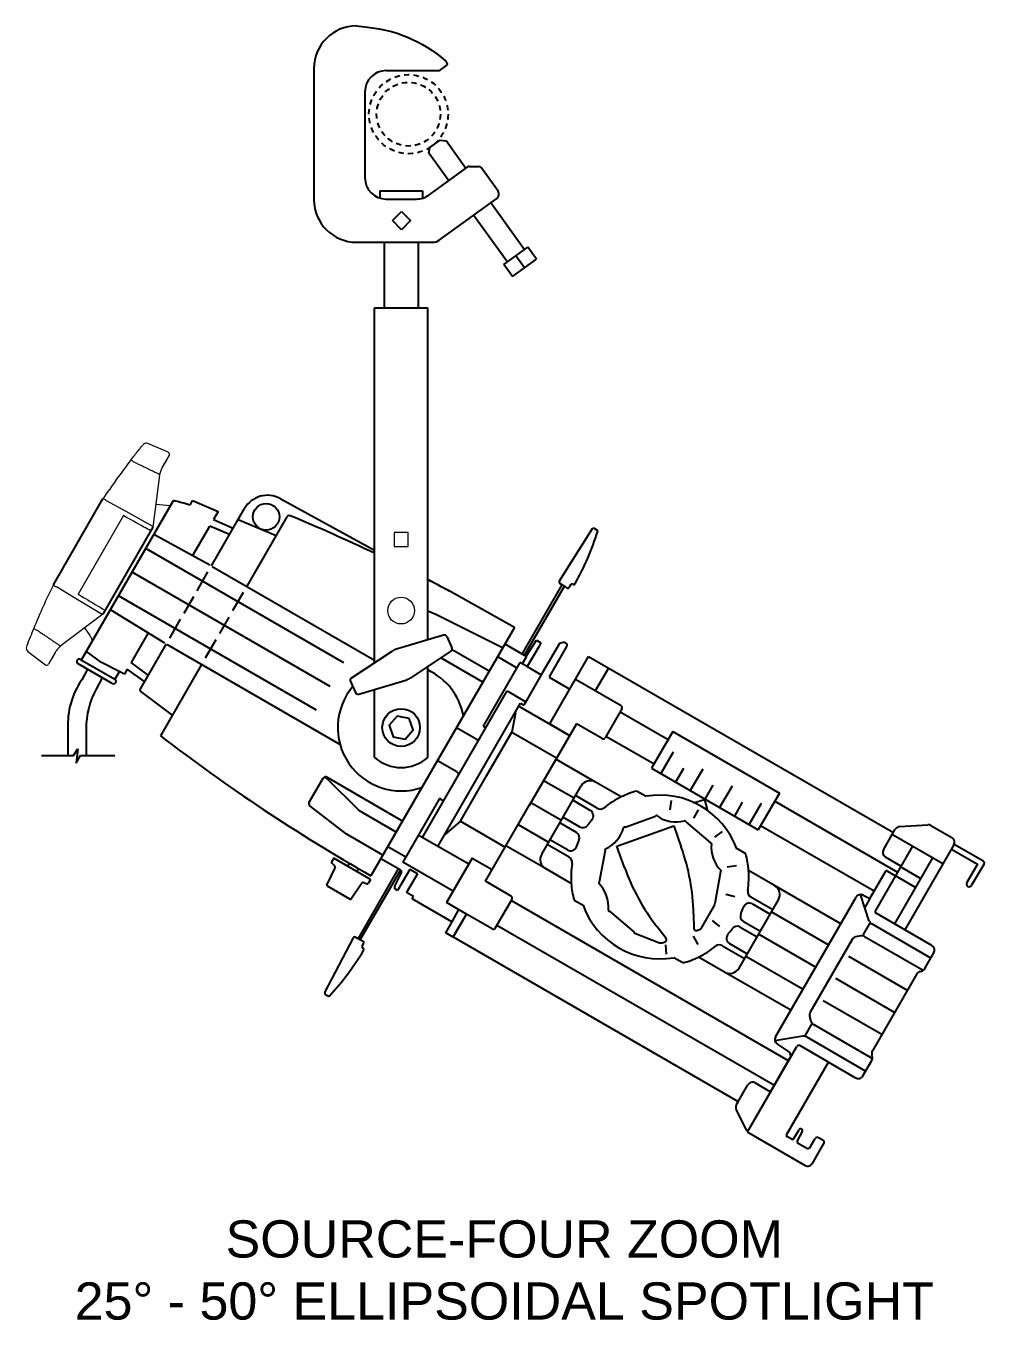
# Model space of a CAD drawing. Extents: x 4 to 195, y 4 to 106.
# Drawn here: x 150.19 to 172.72, y 75.92 to 106.34 of the extents above; entities that cross this region are included whole.
import ezdxf

# ---------------------------------------------------------------- set-up
doc = ezdxf.new("R2010")
doc.units = 0
doc.header["$LTSCALE"] = 0.5
doc.header["$MEASUREMENT"] = 0
for name, pattern in [('CENTER', [2, 1.25, -0.25, 0.25, -0.25]), ('HIDDEN', [0.375, 0.25, -0.125]), ('SLD-Solid', [0])]:
    doc.linetypes.add(name, pattern=pattern)
doc.layers.get('0').update_dxf_attribs({"linetype": 'CONTINUOUS'})
doc.layers.add('RISER', color=7, linetype='CONTINUOUS')
doc.styles.add('ARIAL', font='arial.ttf')

# ---------------------------------------------------------------- blocks, each defined once
blk = doc.blocks.new('S4-z2550')
at = {"layer": 'RISER', "linetype": 'Continuous'}
for p, q in [((0.879, 1.246), (0.904, 1.213)), ((-2.224, 1.075), (-2.224, -2.01)), ((-0.524, 1.025), (0.715, 1.025)), ((0.747, 1.037), (0.896, 1.145)), ((-1.024, 0.525), (-1.024, -1.495)), ((0.503, -0.78), (0.743, -0.607)), ((0.743, -0.607), (0.882, -0.63)), ((0.481, -0.92), (0.503, -0.78)), ((1.347, -1.275), (0.882, -0.63)), ((0.946, -1.565), (0.481, -0.92)), ((0.48, -1.9), (1.396, -1.24)), ((1.431, -1.229), (1.656, -1.229)), ((2.104, -1.808), (1.705, -1.254)), ((-0.674, -1.802), (0.326, -1.802)), ((-0.674, -1.802), (-0.674, -1.972)), ((0.326, -1.802), (0.326, -1.972)), ((-0.524, -1.995), (0.188, -1.995)), ((0.717, -2.962), (2.076, -1.983)), ((2.724, -3.185), (1.932, -2.087)), ((-0.38, -2.502), (-0.168, -2.29)), ((-0.168, -2.29), (0.045, -2.502)), ((2.323, -3.475), (1.531, -2.376)), ((-0.168, -2.715), (-0.38, -2.502)), ((0.045, -2.502), (-0.168, -2.715)), ((-1.224, -3.01), (0.571, -3.01)), ((-0.574, -3.01), (-0.574, -4.55)), ((0.226, -3.01), (0.226, -4.55)), ((2.239, -3.535), (2.807, -3.125)), ((2.728, -3.614), (2.523, -3.33)), ((3.012, -3.409), (2.807, -3.125)), ((2.444, -3.819), (2.239, -3.535)), ((2.444, -3.819), (3.012, -3.409)), ((-4.614, -10.629), (-0.799, -12.832)), ((-5.676, -12.467), (-1.61, -14.815)), ((3.32, -14.334), (4.234, -12.75)), ((1.5, -17.486), (0.896, -18.532))]:
    blk.add_line(p, q, dxfattribs=at)
at = {"layer": 'RISER'}
for p, q in [((-0.799, -12.895), (-0.799, -4.55)), ((-0.799, -4.55), (0.451, -4.55)), ((0.451, -12.357), (0.451, -4.55)), ((-8.351, -11.064), (-7.184, -9.043)), ((-7.691, -12.826), (-5.529, -9.083)), ((-5.138, -9.19), (-5.076, -9.083)), ((-5.076, -9.083), (-4.474, -9.339)), ((-3.018, -9.035), (-0.799, -10.247)), ((-4.636, -10.62), (-3.857, -9.272)), ((-4.474, -9.339), (-4.582, -9.527)), ((-6.009, -9.705), (-7.19, -11.751)), ((-5.077, -10.384), (-4.673, -9.684)), ((-4.211, -9.884), (-4.673, -9.684)), ((-4.582, -9.527), (-4.124, -9.734)), ((-4.005, -9.527), (-3.115, -9.905)), ((-2.861, -9.466), (-3.803, -11.097)), ((-4.67, -10.599), (-5.99, -9.881)), ((4.32, -9.751), (3.544, -10.975)), ((4.372, -9.739), (4.432, -9.777)), ((4.375, -9.741), (4.425, -9.773)), ((-1.522, -12.898), (-6.179, -10.209)), ((-1.844, -13.454), (-6.501, -10.765)), ((-4.971, -11.201), (-4.716, -10.759)), ((0.451, -10.93), (0.959, -11.207)), ((-3.886, -11.242), (-4.138, -11.678)), ((2.488, -12.063), (0.959, -11.207)), ((2.672, -12.69), (3.612, -11.063)), ((2.724, -12.719), (3.664, -11.093)), ((3.555, -11.027), (3.724, -11.134)), ((3.558, -11.029), (3.609, -11.061)), ((3.816, -11.059), (3.776, -11.122)), ((3.868, -11.048), (3.869, -11.048)), ((-2.165, -14.01), (-6.822, -11.322)), ((-5.278, -11.733), (-5.051, -11.34)), ((-5.729, -12.434), (-7.011, -11.65)), ((-4.222, -11.823), (-4.445, -12.21)), ((0.638, -11.762), (0.451, -11.685)), ((2.208, -12.548), (0.638, -11.762)), ((-5.614, -12.314), (-5.358, -11.872)), ((2.488, -12.063), (0.316, -15.826)), ((-6.119, -12.189), (-6.523, -12.889)), ((-6.312, -13.523), (-5.694, -12.453)), ((-4.529, -12.355), (-4.781, -12.791)), ((0.824, -12.246), (-0.282, -12.574)), ((0.899, -12.28), (1.021, -12.542)), ((2.263, -12.453), (2.719, -12.717)), ((2.8, -12.696), (3.007, -12.363)), ((3.007, -12.363), (3.111, -12.423)), ((3.111, -12.423), (3.064, -12.523)), ((3.546, -12.445), (3.152, -13.127)), ((3.668, -12.412), (3.546, -12.445)), ((3.702, -12.432), (3.668, -12.412)), ((-7.218, -12.892), (-7.575, -12.627)), ((-1.346, -13.256), (-0.383, -12.621)), ((0.998, -12.62), (0.036, -13.255)), ((1.895, -13.09), (1.029, -12.59)), ((2.09, -12.752), (2.545, -13.015)), ((2.77, -12.746), (2.67, -12.918)), ((3.064, -12.523), (2.786, -12.985)), ((3.311, -13.228), (3.724, -12.514)), ((4.234, -12.75), (11.4, -16.888)), ((-6.965, -13.384), (-7.77, -12.919)), ((-7.71, -12.815), (-6.905, -13.28)), ((-7.548, -13.047), (-7.684, -13.298)), ((-6.775, -13.113), (-7.218, -12.892)), ((-6.614, -13.046), (-6.681, -13.163)), ((-6.205, -13.339), (-6.614, -13.046)), ((-6.119, -13.189), (-6.523, -12.889)), ((-4.864, -12.936), (-5.834, -14.615)), ((0.451, -15.12), (0.451, -12.981)), ((1.746, -13.348), (0.759, -12.778)), ((2.618, -12.888), (1.756, -14.382)), ((2.786, -12.985), (2.618, -12.888)), ((2.786, -12.985), (3.122, -13.179)), ((4.701, -13.02), (4.391, -13.557)), ((-7.201, -13.247), (-7.338, -13.498)), ((-6.815, -13.124), (-6.905, -13.28)), ((-6.681, -13.163), (-6.775, -13.113)), ((-1.368, -13.335), (-1.246, -13.597)), ((-1.171, -13.63), (-0.066, -13.303)), ((3.152, -13.127), (2.71, -13.893)), ((3.309, -13.233), (3.794, -13.513)), ((4.391, -13.557), (3.924, -13.287)), ((-5.552, -14.128), (-6.304, -13.562)), ((-0.799, -15.12), (-0.799, -13.52)), ((0.327, -17.004), (2.316, -13.559)), ((2.316, -13.559), (2.74, -13.804)), ((4.997, -13.907), (4.391, -13.557)), ((1.692, -15.472), (2.631, -13.847)), ((2.592, -13.914), (3.787, -14.604)), ((2.631, -13.847), (2.71, -13.893)), ((5.016, -13.976), (4.621, -14.66)), ((2.517, -14.076), (2.431, -14.526)), ((4.973, -14.049), (6.104, -14.702)), ((-8.007, -14.453), (-8.007, -15.073)), ((-7.581, -14.453), (-7.581, -15.074)), ((1.592, -14.693), (1.125, -14.423)), ((1.756, -14.382), (1.81, -14.413)), ((1.837, -15.556), (2.431, -14.526)), ((2.431, -14.526), (3.482, -15.133)), ((3.946, -14.328), (2.837, -16.249)), ((3.32, -14.334), (3.787, -14.604)), ((4.553, -14.678), (3.946, -14.328)), ((6.214, -14.511), (5.715, -15.376)), ((6.214, -14.511), (8.72, -15.958)), ((5.772, -15.278), (4.641, -14.625)), ((-8.628, -15.072), (-7.877, -15.073)), ((-7.877, -15.073), (-7.772, -14.918)), ((-7.772, -14.918), (-7.817, -15.257)), ((-7.817, -15.257), (-7.713, -15.074)), ((-7.713, -15.074), (-6.906, -15.075)), ((1.133, -15.461), (0.678, -15.198)), ((4.397, -15.7), (3.465, -15.162)), ((6.225, -14.996), (5.933, -15.502)), ((0.688, -17.212), (1.692, -15.472)), ((5.715, -15.376), (8.221, -16.822)), ((6.466, -15.377), (6.279, -15.701)), ((6.916, -15.395), (6.624, -15.901)), ((-2.334, -16.175), (-2.007, -15.61)), ((-0.14, -16.616), (-1.922, -15.587)), ((-1.156, -16.374), (-1.919, -15.613)), ((1.222, -16.62), (1.837, -15.556)), ((4.055, -15.792), (3.13, -17.394)), ((3.177, -15.66), (3.893, -16.073)), ((5.001, -16.049), (4.397, -15.7)), ((7.157, -15.775), (6.97, -16.1)), ((7.607, -15.794), (7.315, -16.3)), ((0.316, -15.826), (-0.883, -17.901)), ((0.725, -16.087), (-0.137, -17.581)), ((0.814, -16.138), (0.725, -16.087)), ((4.437, -16.315), (3.924, -16.019)), ((5.372, -15.911), (5.584, -16.034)), ((6.7, -16.186), (6.962, -16.109)), ((6.962, -16.109), (7.026, -16.374)), ((8.72, -15.958), (8.221, -16.822)), ((-1.468, -16.916), (-2.318, -16.256)), ((-0.29, -16.874), (-1.156, -16.374)), ((1.808, -18.031), (2.867, -16.197)), ((2.877, -16.18), (3.593, -16.593)), ((4.274, -16.365), (3.861, -16.127)), ((6.153, -16.351), (6.186, -16.133)), ((6.71, -16.546), (6.82, -16.355)), ((7.848, -16.174), (7.661, -16.499)), ((8.007, -16.699), (8.298, -16.193)), ((8.61, -16.149), (11.496, -17.815)), ((1.222, -16.62), (0.839, -16.951)), ((1.222, -16.62), (2.273, -17.227)), ((2.577, -16.699), (3.293, -17.112)), ((3.947, -16.884), (3.555, -16.658)), ((4.022, -16.754), (3.63, -16.528)), ((4.901, -17.204), (6.235, -16.73)), ((5.09, -16.757), (5.807, -16.502)), ((6.235, -16.73), (6.413, -17.232)), ((6.517, -16.633), (7.096, -17.127)), ((10.947, -18.266), (8.277, -16.725)), ((11.544, -16.748), (12.213, -16.704)), ((12.284, -16.72), (12.776, -17.004)), ((-0.602, -17.416), (-1.468, -16.916)), ((1.415, -17.632), (0.229, -16.947)), ((7.205, -16.994), (7.384, -16.864)), ((11.167, -17.291), (11.445, -16.81)), ((12.563, -17.624), (11.398, -16.951)), ((-0.485, -17.212), (-0.064, -17.455)), ((3.222, -17.735), (2.29, -17.197)), ((3.774, -17.463), (3.261, -17.166)), ((3.736, -17.296), (3.324, -17.058)), ((4.622, -17.306), (4.484, -18.055)), ((5.08, -17.706), (4.901, -17.204)), ((7.929, -17.388), (7.717, -17.265)), ((11.846, -17.209), (10.976, -18.717)), ((12.822, -17.175), (11.668, -19.174)), ((-1.756, -17.489), (-1.81, -17.583)), ((-1.744, -17.658), (-1.808, -17.598)), ((-0.892, -17.994), (-1.756, -17.489)), ((-1.427, -17.682), (-1.386, -17.61)), ((-0.195, -17.766), (-0.652, -17.502)), ((1.049, -18.266), (-0.137, -17.581)), ((1.5, -17.486), (1.967, -17.756)), ((11.578, -17.673), (11.213, -17.462)), ((12.32, -17.483), (11.425, -19.034)), ((-1.922, -18.12), (-1.731, -17.731)), ((-1.22, -17.802), (-1.18, -17.731)), ((-0.243, -17.738), (-1.187, -19.374)), ((-0.191, -17.769), (-1.135, -19.404)), ((-0.325, -18.144), (-0.171, -17.846)), ((0.029, -17.755), (-0.257, -18.25)), ((0.209, -17.859), (-0.045, -18.299)), ((0.209, -17.859), (0.029, -17.755)), ((3.826, -18.084), (3.222, -17.735)), ((7.337, -17.807), (7.199, -18.555)), ((7.491, -17.694), (7.71, -17.661)), ((8.605, -18.13), (7.995, -17.778)), ((10.848, -18.438), (11.228, -17.78)), ((11.444, -17.905), (11.228, -17.78)), ((11.92, -18.177), (11.446, -17.903)), ((11.92, -18.177), (11.446, -17.903)), ((12.04, -17.968), (11.566, -17.694)), ((-1.917, -18.136), (-1.376, -18.452)), ((-1.36, -18.449), (-1.115, -18.091)), ((-1.045, -18.067), (-0.961, -18.093)), ((-0.892, -17.994), (-0.947, -18.088)), ((-0.257, -18.25), (-0.302, -18.224)), ((2.415, -18.381), (1.808, -18.031)), ((10.163, -19.03), (8.605, -18.13)), ((0.082, -18.445), (0.114, -18.39)), ((1.015, -18.984), (0.082, -18.445)), ((1.363, -18.802), (0.896, -18.532)), ((2.038, -19.134), (2.433, -18.45)), ((8.936, -22.25), (2.413, -18.484)), ((3.892, -18.474), (4.104, -18.596)), ((7.457, -18.333), (7.671, -18.389)), ((7.772, -20.073), (8.697, -18.471)), ((8.046, -18.399), (8.565, -18.699)), ((8.628, -21.689), (10.524, -18.405)), ((10.834, -18.967), (10.626, -18.343)), ((10.689, -18.356), (10.848, -18.438)), ((10.848, -18.438), (10.727, -18.647)), ((1.176, -18.694), (1.015, -18.984)), ((1.048, -19.348), (1.363, -18.802)), ((1.053, -19.339), (1.363, -18.802)), ((1.97, -19.152), (1.363, -18.802)), ((4.725, -18.735), (5.304, -19.228)), ((6.701, -18.797), (6.709, -19.142)), ((6.895, -19.12), (7.2, -18.582)), ((8.085, -18.565), (8.503, -18.807)), ((8.534, -18.753), (9.876, -19.527)), ((11.668, -19.174), (10.994, -18.785)), ((1.015, -18.984), (0.871, -19.245)), ((2.08, -19.06), (8.603, -22.826)), ((2.08, -19.06), (8.603, -22.826)), ((6.055, -19.375), (5.843, -19.101)), ((6.776, -19.188), (6.841, -19.165)), ((7.139, -18.953), (7.309, -19.094)), ((7.799, -19.108), (8.197, -19.337)), ((7.874, -18.978), (8.272, -19.207)), ((10.84, -19.028), (10.692, -19.283)), ((12.281, -19.838), (10.89, -19.035)), ((-1.969, -20.644), (-1.297, -19.359)), ((-1.246, -19.343), (-1.069, -19.436)), ((-1.243, -19.345), (-1.19, -19.372)), ((1.048, -19.348), (0.871, -19.245)), ((1.048, -19.348), (0.874, -19.247)), ((1.053, -19.339), (7.752, -23.206)), ((5.32, -19.25), (5.897, -19.475)), ((5.967, -19.476), (6.032, -19.453)), ((6.027, -19.455), (6.023, -19.456)), ((6.695, -19.324), (6.803, -19.516)), ((6.782, -19.187), (6.785, -19.185)), ((8.234, -19.272), (9.576, -20.047)), ((10.432, -19.399), (9.443, -21.112)), ((10.633, -19.314), (10.513, -19.34)), ((10.723, -19.327), (12.103, -20.124)), ((12.307, -19.543), (11.668, -19.174)), ((-1.088, -19.553), (-1.053, -19.486)), ((-1.072, -19.603), (-1.071, -19.604)), ((6.038, -19.524), (6.056, -19.744)), ((7.384, -19.547), (7.903, -19.846)), ((7.547, -19.496), (7.965, -19.738)), ((12.139, -20.085), (12.353, -19.714)), ((6.449, -19.95), (6.237, -19.828)), ((7.43, -20.165), (6.82, -19.812)), ((7.934, -19.792), (9.276, -20.567)), ((11.728, -20.597), (10.35, -19.801)), ((8.988, -21.064), (7.43, -20.165)), ((11.428, -21.116), (10.05, -20.321)), ((11.95, -20.211), (10.905, -22.021)), ((12.026, -20.153), (12.063, -20.143)), ((-1.953, -20.694), (-1.89, -20.727)), ((-1.95, -20.696), (-1.897, -20.724)), ((11.128, -21.636), (9.75, -20.84)), ((9.469, -21.33), (9.432, -21.212)), ((9.484, -21.376), (9.316, -21.667)), ((9.526, -21.4), (10.906, -22.197)), ((9.271, -21.675), (8.616, -21.785)), ((8.929, -22.025), (8.668, -21.856)), ((9.873, -22.284), (9.199, -21.895)), ((10.748, -22.494), (9.355, -21.69)), ((7.971, -23.922), (9.13, -21.913)), ((8.512, -22.984), (8.969, -22.193)), ((10.903, -22.153), (10.893, -22.116)), ((8.887, -23.991), (9.873, -22.284)), ((9.873, -22.284), (10.512, -22.653)), ((10.683, -22.607), (10.89, -22.247)), ((8.147, -22.772), (8.512, -22.984)), ((7.71, -23.278), (7.976, -22.818)), ((7.951, -23.893), (7.706, -23.396)), ((7.752, -23.206), (7.725, -23.253)), ((8, -23.946), (9.324, -24.71)), ((9.011, -24.097), (8.898, -24.032)), ((9.052, -24.087), (9.183, -23.873)), ((9.257, -23.915), (9.137, -24.136)), ((9.148, -24.177), (9.384, -24.312)), ((9.424, -24.302), (9.56, -24.081)), ((9.495, -24.665), (9.764, -24.198)), ((9.741, -24.118), (9.641, -24.06))]:
    blk.add_line(p, q, dxfattribs=at)
at = {"layer": 'RISER', "linetype": 'Continuous', "lineweight": 15}
for p, q in [((-5.65, -7.945), (-6.128, -7.742)), ((-5.626, -8.016), (-5.791, -8.301)), ((-5.694, -8.132), (-5.767, -8.259)), ((-5.854, -8.488), (-6.009, -9.705)), ((-7.106, -9.082), (-6.649, -9.335)), ((-6.649, -9.335), (-6.007, -9.691)), ((-6.703, -9.437), (-7.769, -11.284)), ((-7.83, -11.382), (-8.278, -11.112)), ((-7.201, -11.759), (-7.83, -11.382)), ((-7.19, -11.751), (-8.166, -12.493)), ((-7.617, -12.075), (-7.494, -12.254)), ((-8.95, -12.629), (-8.535, -12.942)), ((-8.297, -12.641), (-8.462, -12.927)), ((-8.321, -12.684), (-8.395, -12.81)), ((-8.297, -12.641), (-8.39, -12.803))]:
    blk.add_line(p, q, dxfattribs=at)
at = {"layer": 'RISER', "linetype": 'SLD-Solid', "lineweight": 15}
for p, q in [((-0.338, -9.834), (-0.338, -10.162)), ((-0.01, -9.834), (-0.338, -9.834)), ((-0.01, -10.162), (-0.01, -9.834)), ((-0.338, -10.162), (-0.01, -10.162))]:
    blk.add_line(p, q, dxfattribs=at)
at = {"layer": 'RISER', "linetype": 'CENTER'}
blk.add_line((0.114, -18.39), (-0.045, -18.299), dxfattribs=at)
at = {"layer": 'RISER', "linetype": 'Continuous'}
blk.add_lwpolyline([(-1.224, 2.075), (-1.027, 2.056), (-0.849, 2.033), (-0.687, 2.006), (-0.538, 1.975), (-0.4, 1.94), (-0.27, 1.901), (-0.146, 1.857), (-0.025, 1.809), (0.094, 1.757), (0.212, 1.699), (0.328, 1.637), (0.443, 1.57), (0.556, 1.498), (0.666, 1.42), (0.774, 1.336), (0.879, 1.246)], dxfattribs=at)
at = {"layer": 'RISER', "linetype": 'Continuous', "lineweight": 15, "flags": 128}
blk.add_lwpolyline([(-5.6, -9.206), (-5.685, -9.196), (-5.941, -9.174)], dxfattribs=at)
at = {"layer": 'RISER'}
blk.add_lwpolyline([(-0.266, -14.149), (-0.453, -14.364), (-0.36, -14.633), (-0.081, -14.688), (0.106, -14.472), (0.013, -14.203)], close=True, dxfattribs=at)
for points in [[(12.764, -17.274), (13.377, -17.628), (13.126, -18.061)], [(12.831, -17.158), (13.503, -17.546)], [(13.524, -17.634), (13.24, -18.127)], [(13.503, -17.546), (13.534, -17.586)], [(13.534, -17.586), (13.524, -17.634)]]:
    blk.add_lwpolyline(points, dxfattribs=at)
at = {"layer": 'RISER', "linetype": 'HIDDEN'}
for radius in [0.93, 0.75]:
    blk.add_circle((0, 0), radius, dxfattribs=at)
at = {"layer": 'RISER'}
for centre, radius in [((-3.348, -9.466), 0.312), ((-0.174, -14.418), 0.443)]:
    blk.add_circle(centre, radius, dxfattribs=at)
at = {"layer": 'RISER', "linetype": 'SLD-Solid', "lineweight": 15}
blk.add_circle((-0.174, -11.668), 0.315, dxfattribs=at)
at = {"layer": 'RISER', "linetype": 'Continuous'}
for centre, radius, start, end in [((-1.224, 1.075), 1, 90, 180), ((-0.524, 0.525), 0.5, 90, 180), ((0.715, 1.075), 0.05, 270, 309.8056), ((0.864, 1.183), 0.05, 309.8056, 37.5798), ((-0.524, -1.495), 0.5, 180, 270), ((1.431, -1.289), 0.06, 90, 125.7855), ((1.656, -1.289), 0.06, 35.7855, 90), ((2.003, -1.881), 0.125, 305.7855, 35.7855), ((-1.224, -2.01), 1, 180, 270), ((0.188, -1.495), 0.5, 270, 305.7855), ((0.571, -2.76), 0.25, 270, 305.7855)]:
    blk.add_arc(centre, radius, start, end, dxfattribs=at)
at = {"layer": 'RISER', "linetype": 'Continuous', "lineweight": 15}
for centre, radius, start, end in [((-6.168, -7.832), 0.0979, 65.9875, 135.6795), ((7.247, -18.722), 17.377, 142.4573, 146.1499), ((-6.596, -8.327), 0.204, 47.0309, 71.6112), ((-5.67, -7.991), 0.05, 330, 67), ((-5.861, -8.487), 0.02, 60.8927, 91.8491), ((-5.358, -8.551), 0.5, 171.2102, 172.76), ((-7.229, -9.23), 0.192, 50.3251, 76.7068), ((7.247, -18.722), 17.377, 153.8501, 157.5427), ((-8.211, -10.932), 0.192, 223.2932, 249.6749), ((10.474, -20.008), 20.85, 157.6657, 158.9266), ((-8.676, -11.932), 0.204, 228.3888, 252.9691), ((-7.742, -12.458), 0.32, 14.5612, 39.4984), ((-8.89, -12.55), 0.0993, 164.876, 233.2844), ((-8.171, -12.488), 0.02, 208.1509, 239.1073), ((-8.169, -12.485), 0.0187, 210.359, 243.9028), ((-7.864, -12.891), 0.5, 127.24, 128.7898), ((-8.505, -12.902), 0.05, 233, 330)]:
    blk.add_arc(centre, radius, start, end, dxfattribs=at)
at = {"layer": 'RISER'}
for centre, radius, start, end in [((-6.561, -13.603), 4.636, 72.1319, 77.1468), ((-3.316, -9.584), 0.625, 61.5292, 150), ((-2.807, -9.497), 0.0625, 67.4511, 150), ((-19.343, -49.323), 43.185, 64.5693, 67.4511), ((4.352, -9.771), 0.0375, 57.619, 147.619), ((-2.199, -7.678), 6.98, 331.2592, 342.2457), ((4.412, -9.809), 0.0375, 2.7784, 57.619), ((-19.343, -49.323), 43.185, 61.9588, 62.7184), ((3.575, -10.995), 0.0375, 147.619, 237.619), ((3.744, -11.102), 0.0375, 237.619, 327.619), ((3.848, -11.079), 0.0375, 57.619, 147.619), ((3.889, -11.017), 0.0375, 237.619, 330.8842), ((0.842, -12.306), 0.0625, 24.9664, 106.5177), ((3.672, -12.484), 0.06, 330, 60), ((-0.174, -12.938), 0.38, 106.5177, 123.4151), ((0.964, -12.568), 0.0625, 303.4151, 24.9664), ((2.749, -12.665), 0.06, 240, 328.2508), ((-7.74, -12.867), 0.06, 60, 240), ((-0.174, -14.418), 1.49, 10.8249, 65.1993), ((-6.157, -14.348), 1.853, 145.5039, 183.27), ((-6.935, -13.332), 0.06, 240, 60), ((-6.789, -13.139), 0.03, 61.745, 150), ((-1.311, -13.308), 0.0625, 123.4151, 204.9664), ((-0.174, -12.938), 0.38, 286.5177, 303.4151), ((-5.581, -14.453), 2, 151.478, 180), ((-6.286, -13.538), 0.03, 150, 233), ((-0.174, -14.418), 1.49, 139.7803, 289.1751), ((-1.189, -13.571), 0.0625, 204.9664, 286.5177), ((4.972, -13.951), 0.05, 330, 60), ((20.47, 19.635), 43.185, 232.4761, 240.3667), ((1.622, -14.641), 0.06, 240, 330), ((4.578, -14.635), 0.05, 240, 330), ((-0.174, -14.418), 0.94, 228.3258, 311.6742), ((1.115, -15.52), 0.06, 330, 60), ((-1.963, -15.657), 0.0625, 45.0684, 150), ((-1.953, -15.641), 0.0625, 60, 150), ((-1.953, -15.641), 0.0625, 60, 150), ((4.272, -15.917), 0.25, 60, 150), ((5.91, -17.931), 2.09, 115.7974, 128.8201), ((5.91, -17.931), 2.09, 104.9361, 115.7974), ((5.91, -17.931), 1.925, 20.2258, 99.7742), ((-2.28, -16.206), 0.0625, 150, 232.1762), ((4.201, -16.491), 0.145, 319.8855, 60), ((4.509, -16.189), 0.145, 240, 308.8201), ((4.094, -16.628), 0.145, 240, 324.351), ((5.91, -17.931), 2.09, 139.8855, 144.351), ((5.829, -16.513), 0.025, 54.38, 154.5547), ((6.29, -15.87), 0.767, 234.38, 284.7294), ((6.492, -16.635), 0.025, 4.5547, 104.7294), ((12.221, -16.828), 0.125, 60, 93.8095), ((3.874, -17.009), 0.145, 335.649, 60), ((4.315, -16.571), 0.767, 294.38, 344.7294), ((5.079, -16.78), 0.025, 64.5547, 164.7294), ((11.383, -16.977), 0.03, 60, 150), ((11.553, -16.873), 0.125, 93.8095, 150), ((12.714, -17.113), 0.125, 330, 60), ((3.809, -17.171), 0.145, 240, 340.1145), ((5.91, -17.931), 2.09, 155.649, 160.1145), ((4.642, -17.292), 0.025, 114.38, 214.5547), ((1.683, -18.912), 5.02, 1.3237, 19.5547), ((7.097, -17.152), 0.025, 354.38, 94.5547), ((7.885, -17.229), 0.767, 174.38, 224.7294), ((11.275, -17.354), 0.125, 150, 240), ((-1.799, -17.589), 0.0125, 149.6985, 226.9527), ((3.347, -17.519), 0.25, 150, 240), ((3.702, -17.588), 0.145, 351.1799, 60), ((5.91, -17.931), 2.09, 171.1799, 184.2026), ((5.91, -17.931), 2.09, 4.2026, 15.0639), ((-1.787, -17.704), 0.0625, 333.7841, 46.9527), ((-0.225, -17.818), 0.06, 332.7492, 60), ((9.81, -16.026), 5.02, 199.5547, 217.7857), ((7.323, -17.786), 0.025, 304.5547, 44.7294), ((5.91, -17.931), 2.09, 351.1799, 4.2026), ((-1.911, -18.125), 0.0125, 153.7841, 239.6985), ((-1.063, -18.126), 0.0625, 72.4442, 145.6128), ((-0.958, -18.081), 0.0125, 252.4442, 329.6985), ((-0.272, -18.172), 0.06, 152.7492, 240), ((5.91, -17.931), 2.09, 184.2026, 195.0639), ((4.498, -18.075), 0.025, 124.5547, 224.7294), ((3.935, -18.632), 0.767, 354.38, 44.7294), ((8.119, -18.273), 0.145, 171.1799, 240), ((8.48, -18.346), 0.25, 330, 60), ((13.183, -18.094), 0.0656, 150, 330), ((-1.37, -18.442), 0.0125, 239.6985, 325.6128), ((2.39, -18.425), 0.05, 330, 60), ((7.179, -18.569), 0.025, 330.4286, 34.5547), ((8.012, -18.691), 0.145, 60, 160.1145), ((10.632, -18.468), 0.125, 63, 150), ((5.91, -17.931), 1.925, 200.2258, 279.7742), ((4.723, -18.71), 0.025, 174.38, 274.5547), ((7.947, -18.852), 0.145, 155.649, 240), ((5.91, -17.931), 2.09, 335.649, 340.1145), ((11.019, -18.742), 0.05, 150, 240), ((1.995, -19.109), 0.05, 240, 330), ((6.759, -19.141), 0.05, 181.3237, 289.5547), ((6.808, -19.071), 0.1, 289.5547, 330.4286), ((5.91, -17.931), 2.09, 319.8855, 324.351), ((7.727, -19.233), 0.145, 60, 144.351), ((10.953, -18.927), 0.125, 198.4581, 240), ((-1.264, -19.376), 0.0375, 62.381, 152.381), ((-1.086, -19.469), 0.0375, 332.381, 62.381), ((5.329, -19.226), 0.025, 184.5547, 248.6808), ((6.015, -19.406), 0.05, 289.5547, 37.7857), ((7.62, -19.371), 0.145, 139.8855, 240), ((10.54, -19.462), 0.125, 102.3439, 150), ((10.66, -19.436), 0.125, 60, 102.3439), ((-7.023, -16.034), 6.98, 317.7543, 328.7408), ((-1.055, -19.57), 0.0375, 152.381, 242.381), ((-1.088, -19.637), 0.0375, 329.1158, 62.381), ((5.933, -19.382), 0.1, 248.6808, 289.5547), ((5.91, -17.931), 2.09, 295.7974, 308.8201), ((7.311, -19.672), 0.145, 60, 128.8201), ((12.245, -19.651), 0.125, 330, 60), ((5.91, -17.931), 2.09, 284.9361, 295.7974), ((7.555, -19.948), 0.25, 240, 330), ((12.058, -20.274), 0.125, 105, 150), ((12.03, -20.023), 0.125, 285, 330), ((-1.936, -20.661), 0.0375, 152.381, 242.381), ((-1.873, -20.694), 0.0375, 242.381, 297.2216), ((9.551, -21.175), 0.125, 150, 197.6561), ((9.589, -21.292), 0.125, 197.6561, 240), ((8.736, -21.751), 0.125, 150, 237), ((9.174, -21.938), 0.05, 60, 150), ((9.292, -21.798), 0.125, 60, 99.565), ((8.861, -22.13), 0.125, 330, 57), ((11.014, -22.084), 0.125, 150, 195), ((10.782, -22.185), 0.125, 330, 15), ((8.084, -22.881), 0.125, 60, 150), ((10.574, -22.545), 0.125, 240, 330), ((7.818, -23.341), 0.125, 150, 206.1905), ((8.063, -23.838), 0.125, 206.1905, 240), ((8.063, -23.838), 0.125, 206.1905, 240), ((8.913, -24.006), 0.03, 150, 240), ((9.22, -23.895), 0.0427, 331.4957, 148.5043), ((9.026, -24.071), 0.03, 240, 328.6122), ((9.163, -24.151), 0.03, 151.3878, 240), ((9.399, -24.286), 0.03, 240, 328.6438), ((9.611, -24.112), 0.06, 60, 148.5319), ((9.711, -24.17), 0.06, 327.704, 60), ((9.386, -24.602), 0.125, 240, 330)]:
    blk.add_arc(centre, radius, start, end, dxfattribs=at)
at = {"layer": 'RISER', "linetype": 'Continuous', "lineweight": 15}
for points, knots in [([(-6.531, -8.134), (-6.499, -8.091), (-6.433, -8.007), (-6.357, -7.91), (-6.297, -7.836), (-6.261, -7.791), (-6.244, -7.77), (-6.246, -7.773), (-6.247, -7.774)], [0, 0, 0, 0, 0.190295, 0.381179, 0.571452, 0.761873, 0.952913, 1, 1, 1, 1]), ([(-5.791, -8.301), (-5.804, -8.326), (-5.831, -8.376), (-5.845, -8.442), (-5.852, -8.475)], [0, 0, 0, 0, 0.497068, 1, 1, 1, 1]), ([(-5.767, -8.259), (-5.773, -8.27), (-5.782, -8.285), (-5.789, -8.298), (-5.791, -8.301)], [0, 0, 0, 0, 0.695284, 1, 1, 1, 1]), ([(-6.061, -9.795), (-6.115, -9.765), (-6.329, -9.645), (-6.543, -9.526), (-6.703, -9.437)], [0, 0, 0, 0, 0.25403, 1, 1, 1, 1]), ([(-7.769, -11.284), (-7.712, -11.318), (-7.502, -11.443), (-7.292, -11.569), (-7.138, -11.661)], [0, 0, 0, 0, 0.269854, 1, 1, 1, 1]), ([(-8.297, -12.641), (-8.302, -12.65), (-8.31, -12.663), (-8.318, -12.678), (-8.321, -12.684)], [0, 0, 0, 0, 0.639502, 1, 1, 1, 1]), ([(-8.177, -12.502), (-8.202, -12.524), (-8.252, -12.569), (-8.282, -12.617), (-8.297, -12.641)], [0, 0, 0, 0, 0.496567, 1, 1, 1, 1]), ([(-8.434, -12.878), (-8.436, -12.882), (-8.44, -12.89), (-8.442, -12.893), (-8.443, -12.895)], [0, 0, 0, 0, 0.468295, 1, 1, 1, 1])]:
    blk.add_open_spline(points, degree=3, knots=knots, dxfattribs=at)
for points in [[(-5.862, -8.467), (-6.456, -8.178)], [(-5.852, -8.47), (-5.852, -8.475)], [(-8.736, -12.127), (-8.189, -12.497)], [(-8.189, -12.497), (-8.185, -12.494)], [(-8.177, -12.502), (-8.181, -12.505)]]:
    blk.add_open_spline(points, degree=1, dxfattribs=at)
at = {"layer": 'RISER'}
for p in [(9.917, -19.456), (9.917, -19.456), (8.898, -24.032)]:
    blk.add_point(p, dxfattribs=at)
at = {"layer": 'RISER', "color": 1, "insert": (2.251, -26.002), "char_height": 0.875, "width": 20.15864, "attachment_point": 2, "style": 'ARIAL'}
blk.add_mtext('SOURCE-FOUR ZOOM\\P25%%D - 50%%D ELLIPSOIDAL SPOTLIGHT', dxfattribs=at)

msp = doc.modelspace()

# ---------------------------------------------------------------- block references
msp.add_blockref('S4-z2550', (159.186, 104.265))

doc.saveas('drawing.dxf')
